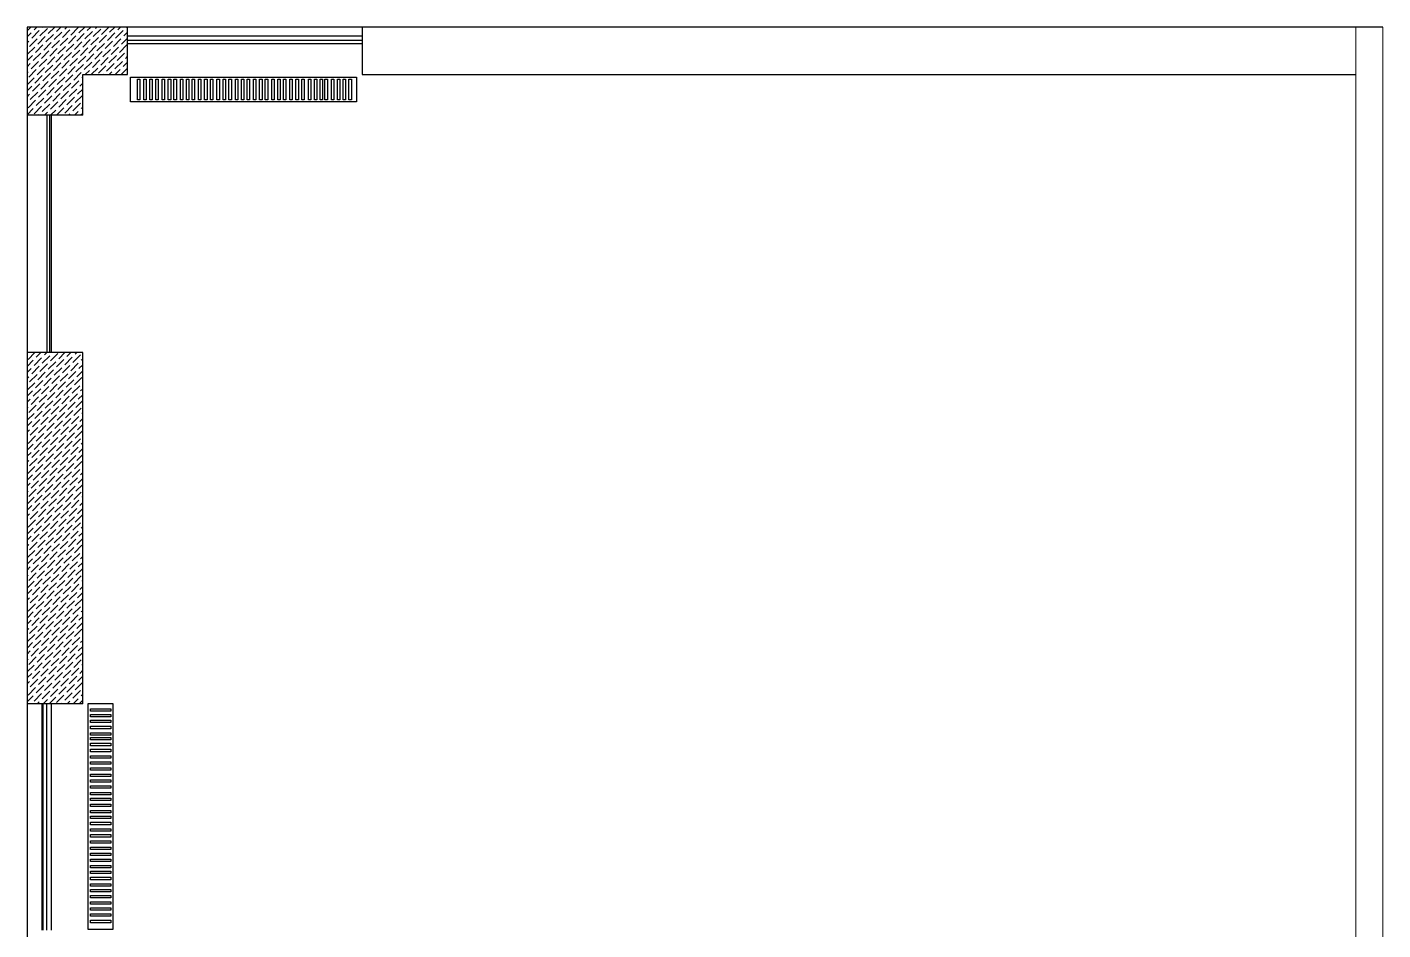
# Model space of a CAD drawing. Header units: inches. Extents: x 4918 to 12387, y -16156 to -9811.
# Drawn here: x 9350 to 10350, y -12199 to -11533 of the extents above; entities that cross this region are included whole.
import ezdxf

# ---------------------------------------------------------------- set-up
doc = ezdxf.new("R2010")
doc.units = ezdxf.units.IN
doc.header["$MEASUREMENT"] = 0

msp = doc.modelspace()

# ---------------------------------------------------------------- linework, layer by layer
for p, q in [((9350.32983, -11532.84929), (9350.32983, -12324.84929)), ((10350.25993, -11532.84929), (9350.32983, -11532.84929)), ((9424.32983, -11567.84929), (9424.32983, -11532.84929)), ((9597.32983, -11532.84929), (9597.32983, -11567.84929)), ((9424.32983, -11539.24421), (9597.32983, -11539.24421)), ((9424.32983, -11542.54132), (9597.32983, -11542.54132)), ((9424.32983, -11544.84929), (9597.32983, -11544.84929)), ((9391.32983, -11597.84929), (9391.32983, -11567.84929)), ((9391.32983, -11567.84929), (9424.32983, -11567.84929)), ((9597.32983, -11567.84929), (10330.25993, -11567.84929)), ((9391.32983, -11597.84929), (9350.32983, -11597.84929)), ((9365.0816, -11772.84929), (9365.0816, -11597.84929)), ((9367.1294, -11772.84929), (9367.1294, -11597.84929)), ((9368.32983, -11772.84929), (9368.32983, -11597.84929)), ((9391.32983, -11772.84929), (9350.32983, -11772.84929)), ((9391.32983, -12031.84929), (9391.32983, -11772.84929)), ((9391.32983, -12031.84929), (9350.32983, -12031.84929)), ((9361.35625, -12198.84929), (9361.35625, -12031.84929)), ((9362.05361, -12198.84929), (9362.05361, -12031.84929)), ((9364.95927, -12198.84929), (9364.95927, -12031.84929)), ((9368.32983, -12198.84929), (9368.32983, -12031.84929))]:
    msp.add_line(p, q)
at = {"color": 7, "linetype": 'Continuous', "lineweight": 18}
for p, q in [((9350.32983, -11535.5524), (9353.03294, -11532.84929)), ((9350.32983, -11539.97182), (9353.20208, -11537.09957)), ((9353.75451, -11540.96656), (9359.27878, -11535.44228)), ((9355.41179, -11534.88986), (9357.45236, -11532.84929)), ((9359.83121, -11539.30927), (9365.35548, -11533.785)), ((9361.48849, -11533.23258), (9361.87178, -11532.84929)), ((9364.25062, -11543.72869), (9369.7749, -11538.20442)), ((9365.90791, -11537.65199), (9370.71061, -11532.84929)), ((9370.32732, -11542.07141), (9375.85159, -11536.54714)), ((9371.9846, -11535.99471), (9375.13003, -11532.84929)), ((9376.40402, -11540.41413), (9381.92829, -11534.88986)), ((9378.0613, -11534.33743), (9379.54945, -11532.84929)), ((9382.48072, -11538.75685), (9388.00499, -11533.23258)), ((9386.90014, -11543.17626), (9392.42441, -11537.65199)), ((9388.55742, -11537.09957), (9392.8077, -11532.84929)), ((9392.97684, -11541.51898), (9398.50111, -11535.99471)), ((9394.63412, -11535.44228), (9397.22712, -11532.84929)), ((9399.05354, -11539.8617), (9404.57781, -11534.33743)), ((9400.71082, -11533.785), (9401.64653, -11532.84929)), ((9403.47295, -11544.28112), (9408.99722, -11538.75685)), ((9405.13023, -11538.20442), (9410.48537, -11532.84929)), ((9409.54965, -11542.62384), (9415.07392, -11537.09957)), ((9411.20693, -11536.54714), (9414.90479, -11532.84929)), ((9415.62635, -11540.96656), (9421.15062, -11535.44228)), ((9417.28363, -11534.88986), (9419.3242, -11532.84929)), ((9421.70305, -11539.30927), (9424.32983, -11536.6825)), ((9423.36033, -11533.23258), (9423.74362, -11532.84929)), ((9350.32983, -11544.39124), (9351.5448, -11543.17626)), ((9350.43994, -11553.11995), (9355.96422, -11547.59568)), ((9352.09723, -11547.04325), (9357.6215, -11541.51898)), ((9356.51664, -11551.46267), (9362.04092, -11545.9384)), ((9358.17392, -11545.38597), (9363.6982, -11539.8617)), ((9362.59334, -11549.80539), (9368.11761, -11544.28112)), ((9367.01276, -11554.22481), (9372.53703, -11548.70054)), ((9368.67004, -11548.14811), (9374.19431, -11542.62384)), ((9373.08946, -11552.56753), (9378.61373, -11547.04325)), ((9374.74674, -11546.49083), (9380.27101, -11540.96656)), ((9379.16616, -11550.91024), (9384.69043, -11545.38597)), ((9380.82344, -11544.83355), (9386.34771, -11539.30927)), ((9385.24286, -11549.25296), (9390.76713, -11543.72869)), ((9389.66227, -11553.67238), (9395.18655, -11548.14811)), ((9391.31956, -11547.59568), (9396.84383, -11542.07141)), ((9395.73897, -11552.0151), (9401.26324, -11546.49083)), ((9397.39625, -11545.9384), (9402.92053, -11540.41413)), ((9401.81567, -11550.35782), (9407.33994, -11544.83355)), ((9407.89237, -11548.70054), (9413.41664, -11543.17626)), ((9412.31179, -11553.11995), (9417.83606, -11547.59568)), ((9413.96907, -11547.04325), (9419.49334, -11541.51898)), ((9418.38849, -11551.46267), (9423.91276, -11545.9384)), ((9420.04577, -11545.38597), (9424.32983, -11541.10191)), ((9350.32983, -11557.64949), (9354.30693, -11553.67238)), ((9353.20208, -11563.61607), (9358.72635, -11558.0918)), ((9354.85936, -11557.53937), (9360.38363, -11552.0151)), ((9359.27878, -11561.95879), (9364.80305, -11556.43452)), ((9360.93606, -11555.88209), (9366.46033, -11550.35782)), ((9365.35548, -11560.30151), (9370.87975, -11554.77723)), ((9371.43218, -11558.64422), (9376.95645, -11553.11995)), ((9375.85159, -11563.06364), (9381.37587, -11557.53937)), ((9377.50888, -11556.98694), (9383.03315, -11551.46267)), ((9381.92829, -11561.40636), (9387.45257, -11555.88209)), ((9383.58557, -11555.32966), (9389.10985, -11549.80539)), ((9388.00499, -11559.74908), (9393.52926, -11554.22481)), ((9392.42441, -11564.1685), (9397.94868, -11558.64422)), ((9394.08169, -11558.0918), (9399.60596, -11552.56753)), ((9398.50111, -11562.51122), (9404.02538, -11556.98694)), ((9400.15839, -11556.43452), (9405.68266, -11550.91024)), ((9404.57781, -11560.85393), (9410.10208, -11555.32966)), ((9406.23509, -11554.77723), (9411.75936, -11549.25296)), ((9410.65451, -11559.19665), (9416.17878, -11553.67238)), ((9415.07392, -11563.61607), (9420.5982, -11558.0918)), ((9416.73121, -11557.53937), (9422.25548, -11552.0151)), ((9421.15062, -11561.95879), (9424.32983, -11558.77958)), ((9422.8079, -11555.88209), (9424.32983, -11554.36017)), ((9350.32983, -11562.0689), (9352.64965, -11559.74908)), ((9350.32983, -11566.48832), (9350.99237, -11565.82578)), ((9351.5448, -11569.69277), (9357.06907, -11564.1685)), ((9355.96422, -11574.11219), (9361.48849, -11568.58791)), ((9357.6215, -11568.03549), (9363.14577, -11562.51122)), ((9362.04092, -11572.4549), (9367.56519, -11566.93063)), ((9363.6982, -11566.37821), (9369.22247, -11560.85393)), ((9368.11761, -11570.79762), (9373.64189, -11565.27335)), ((9369.7749, -11564.72092), (9375.29917, -11559.19665)), ((9374.19431, -11569.14034), (9379.71858, -11563.61607)), ((9378.61373, -11573.55976), (9384.138, -11568.03549)), ((9380.27101, -11567.48306), (9385.79528, -11561.95879)), ((9384.69043, -11571.90248), (9390.2147, -11566.37821)), ((9386.34771, -11565.82578), (9391.87198, -11560.30151)), ((9393.16304, -11567.84929), (9396.2914, -11564.72092)), ((9397.58245, -11567.84929), (9402.3681, -11563.06364)), ((9402.92053, -11566.93063), (9408.4448, -11561.40636)), ((9406.42129, -11567.84929), (9406.78752, -11567.48306)), ((9408.99722, -11565.27335), (9414.5215, -11559.74908)), ((9410.84071, -11567.84929), (9412.86422, -11565.82578)), ((9415.26012, -11567.84929), (9418.94091, -11564.1685)), ((9419.67954, -11567.84929), (9424.32983, -11563.199)), ((9350.32983, -11575.32716), (9355.41179, -11570.2452)), ((9350.32983, -11579.74657), (9353.75451, -11576.32189)), ((9354.30693, -11580.18888), (9359.83121, -11574.66461)), ((9358.72635, -11584.6083), (9364.25062, -11579.08403)), ((9360.38363, -11578.5316), (9365.90791, -11573.00733)), ((9364.80305, -11582.95102), (9370.32732, -11577.42675)), ((9366.46033, -11576.87432), (9371.9846, -11571.35005)), ((9370.87975, -11581.29374), (9376.40402, -11575.76947)), ((9372.53703, -11575.21704), (9378.0613, -11569.69277)), ((9376.95645, -11579.63646), (9382.48072, -11574.11219)), ((9381.37587, -11584.05587), (9386.90014, -11578.5316)), ((9383.03315, -11577.97918), (9388.55742, -11572.4549)), ((9387.45257, -11582.39859), (9391.32983, -11578.52133)), ((9389.10985, -11576.32189), (9391.32983, -11574.10191)), ((9390.76713, -11570.2452), (9391.32983, -11569.6825)), ((9350.32983, -11584.16599), (9352.09723, -11582.39859)), ((9350.32983, -11588.58541), (9350.43994, -11588.47529)), ((9350.99237, -11592.34228), (9356.51664, -11586.81801)), ((9352.64965, -11586.26558), (9358.17392, -11580.74131)), ((9357.06907, -11590.685), (9362.59334, -11585.16073)), ((9363.14577, -11589.02772), (9368.67004, -11583.50345)), ((9367.56519, -11593.44714), (9373.08946, -11587.92287)), ((9369.22247, -11587.37044), (9374.74674, -11581.84617)), ((9373.64189, -11591.78986), (9379.16616, -11586.26558)), ((9375.29917, -11585.71316), (9380.82344, -11580.18888)), ((9379.71858, -11590.13257), (9385.24286, -11584.6083)), ((9384.138, -11594.55199), (9389.66227, -11589.02772)), ((9385.79528, -11588.47529), (9391.31956, -11582.95102)), ((9350.32983, -11597.42424), (9354.85936, -11592.89471)), ((9355.41179, -11596.7617), (9360.93606, -11591.23743)), ((9358.74362, -11597.84929), (9359.27878, -11597.31413)), ((9361.48849, -11595.10442), (9367.01276, -11589.58015)), ((9363.16304, -11597.84929), (9365.35548, -11595.65685)), ((9367.58245, -11597.84929), (9371.43218, -11593.99956)), ((9372.00187, -11597.84929), (9377.50888, -11592.34228)), ((9378.0613, -11596.20927), (9383.58557, -11590.685)), ((9380.84071, -11597.84929), (9381.92829, -11596.7617)), ((9385.26012, -11597.84929), (9388.00499, -11595.10442)), ((9389.67954, -11597.84929), (9391.32983, -11596.199)), ((9390.2147, -11592.89471), (9391.32983, -11591.77958)), ((9350.32983, -11774.20094), (9350.43994, -11774.09082)), ((9350.32983, -11783.03977), (9354.85936, -11778.51024)), ((9350.99237, -11777.95781), (9356.1009, -11772.84929)), ((9355.41179, -11782.37723), (9360.93606, -11776.85296)), ((9357.06907, -11776.30053), (9360.52032, -11772.84929)), ((9361.48849, -11780.71995), (9367.01276, -11775.19568)), ((9363.14577, -11774.64325), (9364.93973, -11772.84929)), ((9367.56519, -11779.06267), (9373.08946, -11773.5384)), ((9369.22247, -11772.98597), (9369.35915, -11772.84929)), ((9371.9846, -11783.48208), (9377.50888, -11777.95781)), ((9373.64189, -11777.40539), (9378.19798, -11772.84929)), ((9378.0613, -11781.8248), (9383.58557, -11776.30053)), ((9379.71858, -11775.7481), (9382.6174, -11772.84929)), ((9384.138, -11780.16752), (9389.66227, -11774.64325)), ((9385.79528, -11774.09082), (9387.03682, -11772.84929)), ((9390.2147, -11778.51024), (9391.32983, -11777.39511)), ((9350.32983, -11787.45919), (9353.20208, -11784.58694)), ((9352.09723, -11794.53063), (9357.6215, -11789.00636)), ((9353.75451, -11788.45393), (9359.27878, -11782.92966)), ((9358.17392, -11792.87335), (9363.6982, -11787.34907)), ((9359.83121, -11786.79665), (9365.35548, -11781.27238)), ((9364.25062, -11791.21606), (9369.7749, -11785.69179)), ((9365.90791, -11785.13937), (9371.43218, -11779.61509)), ((9370.32732, -11789.55878), (9375.85159, -11784.03451)), ((9374.74674, -11793.9782), (9380.27101, -11788.45393)), ((9376.40402, -11787.9015), (9381.92829, -11782.37723)), ((9380.82344, -11792.32092), (9386.34771, -11786.79665)), ((9382.48072, -11786.24422), (9388.00499, -11780.71995)), ((9386.90014, -11790.66364), (9391.32983, -11786.23395)), ((9388.55742, -11784.58694), (9391.32983, -11781.81453)), ((9350.32983, -11791.87861), (9351.5448, -11790.66364)), ((9350.43994, -11800.60733), (9355.96422, -11795.08305)), ((9356.51664, -11798.95005), (9362.04092, -11793.42577)), ((9360.93606, -11803.36946), (9366.46033, -11797.84519)), ((9362.59334, -11797.29276), (9368.11761, -11791.76849)), ((9367.01276, -11801.71218), (9372.53703, -11796.18791)), ((9368.67004, -11795.63548), (9374.19431, -11790.11121)), ((9373.08946, -11800.0549), (9378.61373, -11794.53063)), ((9377.50888, -11804.47432), (9383.03315, -11798.95005)), ((9379.16616, -11798.39762), (9384.69043, -11792.87335)), ((9383.58557, -11802.81704), (9389.10985, -11797.29276)), ((9385.24286, -11796.74034), (9390.76713, -11791.21606)), ((9391.31956, -11795.08305), (9391.32983, -11795.07278)), ((9350.32983, -11805.13686), (9354.30693, -11801.15975)), ((9350.32983, -11809.55628), (9352.64965, -11807.23645)), ((9353.20208, -11811.10344), (9358.72635, -11805.57917)), ((9354.85936, -11805.02674), (9360.38363, -11799.50247)), ((9359.27878, -11809.44616), (9364.80305, -11803.92189)), ((9363.6982, -11813.86558), (9369.22247, -11808.34131)), ((9365.35548, -11807.78888), (9370.87975, -11802.26461)), ((9369.7749, -11812.2083), (9375.29917, -11806.68403)), ((9371.43218, -11806.1316), (9376.95645, -11800.60733)), ((9375.85159, -11810.55102), (9381.37587, -11805.02674)), ((9381.92829, -11808.89373), (9387.45257, -11803.36946)), ((9386.34771, -11813.31315), (9391.32983, -11808.33103)), ((9388.00499, -11807.23645), (9391.32983, -11803.91162)), ((9389.66227, -11801.15975), (9391.32983, -11799.4922)), ((9350.32983, -11813.9757), (9350.99237, -11813.31315)), ((9350.32983, -11822.81453), (9355.41179, -11817.73257)), ((9351.5448, -11817.18014), (9357.06907, -11811.65587)), ((9355.96422, -11821.59956), (9361.48849, -11816.07529)), ((9357.6215, -11815.52286), (9363.14577, -11809.99859)), ((9362.04092, -11819.94228), (9367.56519, -11814.41801)), ((9366.46033, -11824.3617), (9371.9846, -11818.83742)), ((9368.11761, -11818.285), (9373.64189, -11812.76072)), ((9372.53703, -11822.70441), (9378.0613, -11817.18014)), ((9374.19431, -11816.62771), (9379.71858, -11811.10344)), ((9378.61373, -11821.04713), (9384.138, -11815.52286)), ((9380.27101, -11814.97043), (9385.79528, -11809.44616)), ((9384.69043, -11819.38985), (9390.2147, -11813.86558)), ((9390.76713, -11817.73257), (9391.32983, -11817.16987)), ((9350.32983, -11827.23395), (9353.75451, -11823.80927)), ((9352.64965, -11833.75296), (9358.17392, -11828.22869)), ((9354.30693, -11827.67626), (9359.83121, -11822.15199)), ((9358.72635, -11832.09568), (9364.25062, -11826.5714)), ((9360.38363, -11826.01898), (9365.90791, -11820.4947)), ((9364.80305, -11830.43839), (9370.32732, -11824.91412)), ((9370.87975, -11828.78111), (9376.40402, -11823.25684)), ((9375.29917, -11833.20053), (9380.82344, -11827.67626)), ((9376.95645, -11827.12383), (9382.48072, -11821.59956)), ((9381.37587, -11831.54325), (9386.90014, -11826.01898)), ((9383.03315, -11825.46655), (9388.55742, -11819.94228)), ((9387.45257, -11829.88597), (9391.32983, -11826.0087)), ((9389.10985, -11823.80927), (9391.32983, -11821.58929)), ((9350.32983, -11831.65337), (9352.09723, -11829.88597)), ((9350.32983, -11836.07278), (9350.43994, -11835.96267)), ((9350.99237, -11839.82966), (9356.51664, -11834.30538)), ((9355.41179, -11844.24907), (9360.93606, -11838.7248)), ((9357.06907, -11838.17237), (9362.59334, -11832.6481)), ((9361.48849, -11842.59179), (9367.01276, -11837.06752)), ((9363.14577, -11836.51509), (9368.67004, -11830.99082)), ((9367.56519, -11840.93451), (9373.08946, -11835.41024)), ((9369.22247, -11834.85781), (9374.74674, -11829.33354)), ((9373.64189, -11839.27723), (9379.16616, -11833.75296)), ((9378.0613, -11843.69665), (9383.58557, -11838.17237)), ((9379.71858, -11837.61995), (9385.24286, -11832.09568)), ((9384.138, -11842.03936), (9389.66227, -11836.51509)), ((9385.79528, -11835.96267), (9391.31956, -11830.43839)), ((9350.32983, -11844.91162), (9354.85936, -11840.38208)), ((9350.32983, -11849.33103), (9353.20208, -11846.45878)), ((9353.75451, -11850.32577), (9359.27878, -11844.8015)), ((9359.83121, -11848.66849), (9365.35548, -11843.14422)), ((9364.25062, -11853.08791), (9369.7749, -11847.56364)), ((9365.90791, -11847.01121), (9371.43218, -11841.48694)), ((9370.32732, -11851.43063), (9375.85159, -11845.90635)), ((9371.9846, -11845.35393), (9377.50888, -11839.82966)), ((9376.40402, -11849.77335), (9381.92829, -11844.24907)), ((9380.82344, -11854.19276), (9386.34771, -11848.66849)), ((9382.48072, -11848.11606), (9388.00499, -11842.59179)), ((9386.90014, -11852.53548), (9391.32983, -11848.10579)), ((9388.55742, -11846.45878), (9391.32983, -11843.68637)), ((9390.2147, -11840.38208), (9391.32983, -11839.26696)), ((9350.32983, -11853.75045), (9351.5448, -11852.53548)), ((9350.43994, -11862.47917), (9355.96422, -11856.9549)), ((9352.09723, -11856.40247), (9357.6215, -11850.8782)), ((9356.51664, -11860.82189), (9362.04092, -11855.29762)), ((9358.17392, -11854.74519), (9363.6982, -11849.22092)), ((9362.59334, -11859.16461), (9368.11761, -11853.64034)), ((9367.01276, -11863.58402), (9372.53703, -11858.05975)), ((9368.67004, -11857.50733), (9374.19431, -11851.98305)), ((9373.08946, -11861.92674), (9378.61373, -11856.40247)), ((9374.74674, -11855.85004), (9380.27101, -11850.32577)), ((9379.16616, -11860.26946), (9384.69043, -11854.74519)), ((9383.58557, -11864.68888), (9389.10985, -11859.16461)), ((9385.24286, -11858.61218), (9390.76713, -11853.08791)), ((9391.31956, -11856.9549), (9391.32983, -11856.94463)), ((9350.32983, -11867.0087), (9354.30693, -11863.0316)), ((9350.32983, -11871.42812), (9352.64965, -11869.1083)), ((9353.20208, -11872.97529), (9358.72635, -11867.45101)), ((9354.85936, -11866.89859), (9360.38363, -11861.37432)), ((9359.27878, -11871.318), (9364.80305, -11865.79373)), ((9360.93606, -11865.24131), (9366.46033, -11859.71703)), ((9365.35548, -11869.66072), (9370.87975, -11864.13645)), ((9369.7749, -11874.08014), (9375.29917, -11868.55587)), ((9371.43218, -11868.00344), (9376.95645, -11862.47917)), ((9375.85159, -11872.42286), (9381.37587, -11866.89859)), ((9377.50888, -11866.34616), (9383.03315, -11860.82189)), ((9381.92829, -11870.76558), (9387.45257, -11865.24131)), ((9388.00499, -11869.1083), (9391.32983, -11865.78346)), ((9389.66227, -11863.0316), (9391.32983, -11861.36404)), ((9350.32983, -11875.84754), (9350.99237, -11875.18499)), ((9351.5448, -11879.05199), (9357.06907, -11873.52771)), ((9355.96422, -11883.4714), (9361.48849, -11877.94713)), ((9357.6215, -11877.3947), (9363.14577, -11871.87043)), ((9362.04092, -11881.81412), (9367.56519, -11876.28985)), ((9363.6982, -11875.73742), (9369.22247, -11870.21315)), ((9368.11761, -11880.15684), (9373.64189, -11874.63257)), ((9372.53703, -11884.57626), (9378.0613, -11879.05199)), ((9374.19431, -11878.49956), (9379.71858, -11872.97529)), ((9378.61373, -11882.91898), (9384.138, -11877.3947)), ((9380.27101, -11876.84228), (9385.79528, -11871.318)), ((9384.69043, -11881.26169), (9390.2147, -11875.73742)), ((9386.34771, -11875.18499), (9391.32983, -11870.20288)), ((9390.76713, -11879.60441), (9391.32983, -11879.04171)), ((9350.32983, -11884.68637), (9355.41179, -11879.60441)), ((9350.32983, -11889.10579), (9353.75451, -11885.68111)), ((9354.30693, -11889.5481), (9359.83121, -11884.02383)), ((9358.72635, -11893.96752), (9364.25062, -11888.44325)), ((9360.38363, -11887.89082), (9365.90791, -11882.36655)), ((9364.80305, -11892.31024), (9370.32732, -11886.78597)), ((9366.46033, -11886.23354), (9371.9846, -11880.70927)), ((9370.87975, -11890.65296), (9376.40402, -11885.12868)), ((9376.95645, -11888.99567), (9382.48072, -11883.4714)), ((9381.37587, -11893.41509), (9386.90014, -11887.89082)), ((9383.03315, -11887.33839), (9388.55742, -11881.81412)), ((9387.45257, -11891.75781), (9391.32983, -11887.88055)), ((9389.10985, -11885.68111), (9391.32983, -11883.46113)), ((9350.32983, -11893.52521), (9352.09723, -11891.75781)), ((9350.32983, -11897.94463), (9350.43994, -11897.83451)), ((9350.99237, -11901.7015), (9356.51664, -11896.17723)), ((9352.64965, -11895.6248), (9358.17392, -11890.10053)), ((9357.06907, -11900.04422), (9362.59334, -11894.51995)), ((9361.48849, -11904.46364), (9367.01276, -11898.93936)), ((9363.14577, -11898.38694), (9368.67004, -11892.86266)), ((9367.56519, -11902.80635), (9373.08946, -11897.28208)), ((9369.22247, -11896.72965), (9374.74674, -11891.20538)), ((9373.64189, -11901.14907), (9379.16616, -11895.6248)), ((9375.29917, -11895.07237), (9380.82344, -11889.5481)), ((9379.71858, -11899.49179), (9385.24286, -11893.96752)), ((9384.138, -11903.91121), (9389.66227, -11898.38694)), ((9385.79528, -11897.83451), (9391.31956, -11892.31024)), ((9350.32983, -11906.78346), (9354.85936, -11902.25393)), ((9350.32983, -11911.20288), (9353.20208, -11908.33063)), ((9353.75451, -11912.19762), (9359.27878, -11906.67334)), ((9355.41179, -11906.12092), (9360.93606, -11900.59664)), ((9359.83121, -11910.54033), (9365.35548, -11905.01606)), ((9365.90791, -11908.88305), (9371.43218, -11903.35878)), ((9370.32732, -11913.30247), (9375.85159, -11907.7782)), ((9371.9846, -11907.22577), (9377.50888, -11901.7015)), ((9376.40402, -11911.64519), (9381.92829, -11906.12092)), ((9378.0613, -11905.56849), (9383.58557, -11900.04422)), ((9382.48072, -11909.98791), (9388.00499, -11904.46364)), ((9388.55742, -11908.33063), (9391.32983, -11905.55822)), ((9390.2147, -11902.25393), (9391.32983, -11901.1388)), ((9350.32983, -11915.6223), (9351.5448, -11914.40732)), ((9350.43994, -11924.35101), (9355.96422, -11918.82674)), ((9352.09723, -11918.27431), (9357.6215, -11912.75004)), ((9356.51664, -11922.69373), (9362.04092, -11917.16946)), ((9358.17392, -11916.61703), (9363.6982, -11911.09276)), ((9362.59334, -11921.03645), (9368.11761, -11915.51218)), ((9364.25062, -11914.95975), (9369.7749, -11909.43548)), ((9368.67004, -11919.37917), (9374.19431, -11913.8549)), ((9373.08946, -11923.79859), (9378.61373, -11918.27431)), ((9374.74674, -11917.72189), (9380.27101, -11912.19762)), ((9379.16616, -11922.1413), (9384.69043, -11916.61703)), ((9380.82344, -11916.06461), (9386.34771, -11910.54033)), ((9385.24286, -11920.48402), (9390.76713, -11914.95975)), ((9386.90014, -11914.40732), (9391.32983, -11909.97763)), ((9391.31956, -11918.82674), (9391.32983, -11918.81647)), ((9350.32983, -11928.88055), (9354.30693, -11924.90344)), ((9354.85936, -11928.77043), (9360.38363, -11923.24616)), ((9359.27878, -11933.18985), (9364.80305, -11927.66558)), ((9360.93606, -11927.11315), (9366.46033, -11921.58888)), ((9365.35548, -11931.53257), (9370.87975, -11926.00829)), ((9367.01276, -11925.45587), (9372.53703, -11919.9316)), ((9371.43218, -11929.87529), (9376.95645, -11924.35101)), ((9375.85159, -11934.2947), (9381.37587, -11928.77043)), ((9377.50888, -11928.218), (9383.03315, -11922.69373)), ((9381.92829, -11932.63742), (9387.45257, -11927.11315)), ((9383.58557, -11926.56072), (9389.10985, -11921.03645)), ((9388.00499, -11930.98014), (9391.32983, -11927.6553)), ((9389.66227, -11924.90344), (9391.32983, -11923.23589)), ((9350.32983, -11933.29997), (9352.64965, -11930.98014)), ((9350.32983, -11937.71938), (9350.99237, -11937.05684)), ((9351.5448, -11940.92383), (9357.06907, -11935.39956)), ((9353.20208, -11934.84713), (9358.72635, -11929.32286)), ((9357.6215, -11939.26655), (9363.14577, -11933.74228)), ((9362.04092, -11943.68596), (9367.56519, -11938.16169)), ((9363.6982, -11937.60927), (9369.22247, -11932.08499)), ((9368.11761, -11942.02868), (9373.64189, -11936.50441)), ((9369.7749, -11935.95198), (9375.29917, -11930.42771)), ((9374.19431, -11940.3714), (9379.71858, -11934.84713)), ((9380.27101, -11938.71412), (9385.79528, -11933.18985)), ((9384.69043, -11943.13354), (9390.2147, -11937.60927)), ((9386.34771, -11937.05684), (9391.32983, -11932.07472)), ((9350.32983, -11946.55822), (9355.41179, -11941.47626)), ((9350.32983, -11950.97763), (9353.75451, -11947.55295)), ((9354.30693, -11951.41994), (9359.83121, -11945.89567)), ((9355.96422, -11945.34325), (9361.48849, -11939.81897)), ((9360.38363, -11949.76266), (9365.90791, -11944.23839)), ((9364.80305, -11954.18208), (9370.32732, -11948.65781)), ((9366.46033, -11948.10538), (9371.9846, -11942.58111)), ((9370.87975, -11952.5248), (9376.40402, -11947.00053)), ((9372.53703, -11946.4481), (9378.0613, -11940.92383)), ((9376.95645, -11950.86752), (9382.48072, -11945.34325)), ((9378.61373, -11944.79082), (9384.138, -11939.26655)), ((9383.03315, -11949.21024), (9388.55742, -11943.68596)), ((9389.10985, -11947.55295), (9391.32983, -11945.33297)), ((9390.76713, -11941.47626), (9391.32983, -11940.91356)), ((9350.32983, -11955.39705), (9352.09723, -11953.62965)), ((9350.99237, -11963.57334), (9356.51664, -11958.04907)), ((9352.64965, -11957.49664), (9358.17392, -11951.97237)), ((9357.06907, -11961.91606), (9362.59334, -11956.39179)), ((9358.72635, -11955.83936), (9364.25062, -11950.31509)), ((9363.14577, -11960.25878), (9368.67004, -11954.73451)), ((9367.56519, -11964.6782), (9373.08946, -11959.15393)), ((9369.22247, -11958.6015), (9374.74674, -11953.07723)), ((9373.64189, -11963.02092), (9379.16616, -11957.49664)), ((9375.29917, -11956.94422), (9380.82344, -11951.41994)), ((9379.71858, -11961.36363), (9385.24286, -11955.83936)), ((9381.37587, -11955.28694), (9386.90014, -11949.76266)), ((9385.79528, -11959.70635), (9391.31956, -11954.18208)), ((9387.45257, -11953.62965), (9391.32983, -11949.75239)), ((9350.32983, -11959.81647), (9350.43994, -11959.70635)), ((9350.32983, -11968.6553), (9354.85936, -11964.12577)), ((9353.75451, -11974.06946), (9359.27878, -11968.54519)), ((9355.41179, -11967.99276), (9360.93606, -11962.46849)), ((9359.83121, -11972.41218), (9365.35548, -11966.88791)), ((9361.48849, -11966.33548), (9367.01276, -11960.81121)), ((9365.90791, -11970.7549), (9371.43218, -11965.23062)), ((9371.9846, -11969.09761), (9377.50888, -11963.57334)), ((9376.40402, -11973.51703), (9381.92829, -11967.99276)), ((9378.0613, -11967.44033), (9383.58557, -11961.91606)), ((9382.48072, -11971.85975), (9388.00499, -11966.33548)), ((9384.138, -11965.78305), (9389.66227, -11960.25878)), ((9388.55742, -11970.20247), (9391.32983, -11967.43006)), ((9390.2147, -11964.12577), (9391.32983, -11963.01064)), ((9350.32983, -11973.07472), (9353.20208, -11970.20247)), ((9350.32983, -11977.49414), (9351.5448, -11976.27917)), ((9352.09723, -11980.14616), (9357.6215, -11974.62189)), ((9356.51664, -11984.56558), (9362.04092, -11979.0413)), ((9358.17392, -11978.48888), (9363.6982, -11972.9646)), ((9362.59334, -11982.90829), (9368.11761, -11977.38402)), ((9364.25062, -11976.83159), (9369.7749, -11971.30732)), ((9368.67004, -11981.25101), (9374.19431, -11975.72674)), ((9370.32732, -11975.17431), (9375.85159, -11969.65004)), ((9374.74674, -11979.59373), (9380.27101, -11974.06946)), ((9379.16616, -11984.01315), (9384.69043, -11978.48888)), ((9380.82344, -11977.93645), (9386.34771, -11972.41218)), ((9385.24286, -11982.35587), (9390.76713, -11976.83159)), ((9386.90014, -11976.27917), (9391.32983, -11971.84948)), ((9350.32983, -11990.75239), (9354.30693, -11986.77528)), ((9350.43994, -11986.22286), (9355.96422, -11980.69858)), ((9354.85936, -11990.64227), (9360.38363, -11985.118)), ((9360.93606, -11988.98499), (9366.46033, -11983.46072)), ((9365.35548, -11993.40441), (9370.87975, -11987.88014)), ((9367.01276, -11987.32771), (9372.53703, -11981.80344)), ((9371.43218, -11991.74713), (9376.95645, -11986.22286)), ((9373.08946, -11985.67043), (9378.61373, -11980.14616)), ((9377.50888, -11990.08985), (9383.03315, -11984.56558)), ((9381.92829, -11994.50926), (9387.45257, -11988.98499)), ((9383.58557, -11988.43257), (9389.10985, -11982.90829)), ((9389.66227, -11986.77528), (9391.32983, -11985.10773)), ((9391.31956, -11980.69858), (9391.32983, -11980.68831)), ((9350.32983, -11995.17181), (9352.64965, -11992.85198)), ((9350.32983, -11999.59123), (9350.99237, -11998.92868)), ((9351.5448, -12002.79567), (9357.06907, -11997.2714)), ((9353.20208, -11996.71897), (9358.72635, -11991.1947)), ((9357.6215, -12001.13839), (9363.14577, -11995.61412)), ((9359.27878, -11995.06169), (9364.80305, -11989.53742)), ((9363.6982, -11999.48111), (9369.22247, -11993.95684)), ((9368.11761, -12003.90053), (9373.64189, -11998.37625)), ((9369.7749, -11997.82383), (9375.29917, -11992.29956)), ((9374.19431, -12002.24324), (9379.71858, -11996.71897)), ((9375.85159, -11996.16655), (9381.37587, -11990.64227)), ((9380.27101, -12000.58596), (9385.79528, -11995.06169)), ((9386.34771, -11998.92868), (9391.32983, -11993.94656)), ((9388.00499, -11992.85198), (9391.32983, -11989.52715)), ((9350.32983, -12008.43006), (9355.41179, -12003.3481)), ((9354.30693, -12013.29179), (9359.83121, -12007.76752)), ((9355.96422, -12007.21509), (9361.48849, -12001.69082)), ((9360.38363, -12011.63451), (9365.90791, -12006.11023)), ((9362.04092, -12005.55781), (9367.56519, -12000.03354)), ((9366.46033, -12009.97723), (9371.9846, -12004.45295)), ((9370.87975, -12014.39664), (9376.40402, -12008.87237)), ((9372.53703, -12008.31994), (9378.0613, -12002.79567)), ((9376.95645, -12012.73936), (9382.48072, -12007.21509)), ((9378.61373, -12006.66266), (9384.138, -12001.13839)), ((9383.03315, -12011.08208), (9388.55742, -12005.55781)), ((9384.69043, -12005.00538), (9390.2147, -11999.48111)), ((9389.10985, -12009.4248), (9391.32983, -12007.20482)), ((9390.76713, -12003.3481), (9391.32983, -12002.7854)), ((9350.32983, -12012.84948), (9353.75451, -12009.4248)), ((9350.32983, -12017.2689), (9352.09723, -12015.5015)), ((9352.64965, -12019.36849), (9358.17392, -12013.84422)), ((9357.06907, -12023.7879), (9362.59334, -12018.26363)), ((9358.72635, -12017.71121), (9364.25062, -12012.18693)), ((9363.14577, -12022.13062), (9368.67004, -12016.60635)), ((9364.80305, -12016.05392), (9370.32732, -12010.52965)), ((9369.22247, -12020.47334), (9374.74674, -12014.94907)), ((9375.29917, -12018.81606), (9380.82344, -12013.29179)), ((9379.71858, -12023.23548), (9385.24286, -12017.71121)), ((9381.37587, -12017.15878), (9386.90014, -12011.63451)), ((9385.79528, -12021.5782), (9391.31956, -12016.05392)), ((9387.45257, -12015.5015), (9391.32983, -12011.62423)), ((9350.32983, -12021.68831), (9350.43994, -12021.5782)), ((9350.32983, -12030.52715), (9354.85936, -12025.99761)), ((9350.99237, -12025.44519), (9356.51664, -12019.92091)), ((9355.41179, -12029.8646), (9360.93606, -12024.34033)), ((9361.48849, -12028.20732), (9367.01276, -12022.68305)), ((9362.26594, -12031.84929), (9365.35548, -12028.75975)), ((9366.68536, -12031.84929), (9371.43218, -12027.10247)), ((9367.56519, -12026.55004), (9373.08946, -12021.02577)), ((9371.9846, -12030.96946), (9377.50888, -12025.44519)), ((9373.64189, -12024.89276), (9379.16616, -12019.36849)), ((9378.0613, -12029.31218), (9383.58557, -12023.7879)), ((9384.138, -12027.65489), (9389.66227, -12022.13062)), ((9384.36303, -12031.84929), (9388.00499, -12028.20732)), ((9390.2147, -12025.99761), (9391.32983, -12024.88249)), ((9357.84652, -12031.84929), (9359.27878, -12030.41703)), ((9375.52419, -12031.84929), (9375.85159, -12031.52188)), ((9379.94361, -12031.84929), (9381.92829, -12029.8646)), ((9388.78244, -12031.84929), (9391.32983, -12029.3019))]:
    msp.add_line(p, q, dxfattribs=at)
at = {"color": 7, "lineweight": 18}
for p, q in [((10330.25993, -13962.84929), (10330.25993, -11532.84929)), ((10350.25993, -13995.84929), (10350.25993, -11532.84929)), ((9397.66185, -12031.67917), (9397.66185, -12031.84929))]:
    msp.add_line(p, q, dxfattribs=at)
for points in [[(9426.5844, -11569.71313), (9593.30651, -11569.71313), (9593.30651, -11587.83938), (9426.5844, -11587.83938)], [(9431.63991, -11571.35778), (9433.41195, -11571.35778), (9433.41195, -11586.41115), (9431.63991, -11586.41115)], [(9436.38465, -11571.35778), (9438.15669, -11571.35778), (9438.15669, -11586.41115), (9436.38465, -11586.41115)], [(9440.85029, -11571.35778), (9442.62233, -11571.35778), (9442.62233, -11586.41115), (9440.85029, -11586.41115)], [(9445.22235, -11571.35778), (9446.99439, -11571.35778), (9446.99439, -11586.41115), (9445.22235, -11586.41115)], [(9449.96709, -11571.35778), (9451.73913, -11571.35778), (9451.73913, -11586.41115), (9449.96709, -11586.41115)], [(9454.43273, -11571.35778), (9456.20477, -11571.35778), (9456.20477, -11586.41115), (9454.43273, -11586.41115)], [(9458.62841, -11571.35778), (9460.40045, -11571.35778), (9460.40045, -11586.41115), (9458.62841, -11586.41115)], [(9463.37315, -11571.35778), (9465.14519, -11571.35778), (9465.14519, -11586.41115), (9463.37315, -11586.41115)], [(9467.83879, -11571.35778), (9469.61083, -11571.35778), (9469.61083, -11586.41115), (9467.83879, -11586.41115)], [(9472.03447, -11571.35778), (9473.80651, -11571.35778), (9473.80651, -11586.41115), (9472.03447, -11586.41115)], [(9476.77921, -11571.35778), (9478.55125, -11571.35778), (9478.55125, -11586.41115), (9476.77921, -11586.41115)], [(9481.24485, -11571.35778), (9483.01688, -11571.35778), (9483.01688, -11586.41115), (9481.24485, -11586.41115)], [(9485.61691, -11571.35778), (9487.38895, -11571.35778), (9487.38895, -11586.41115), (9485.61691, -11586.41115)], [(9490.36165, -11571.35778), (9492.13369, -11571.35778), (9492.13369, -11586.41115), (9490.36165, -11586.41115)], [(9494.82729, -11571.35778), (9496.59933, -11571.35778), (9496.59933, -11586.41115), (9494.82729, -11586.41115)], [(9499.19935, -11571.35778), (9500.97139, -11571.35778), (9500.97139, -11586.41115), (9499.19935, -11586.41115)], [(9503.94409, -11571.35778), (9505.71613, -11571.35778), (9505.71613, -11586.41115), (9503.94409, -11586.41115)], [(9508.40973, -11571.35778), (9510.18177, -11571.35778), (9510.18177, -11586.41115), (9508.40973, -11586.41115)], [(9512.60541, -11571.35778), (9514.37745, -11571.35778), (9514.37745, -11586.41115), (9512.60541, -11586.41115)], [(9517.35015, -11571.35778), (9519.12219, -11571.35778), (9519.12219, -11586.41115), (9517.35015, -11586.41115)], [(9521.81578, -11571.35778), (9523.58782, -11571.35778), (9523.58782, -11586.41115), (9521.81578, -11586.41115)], [(9526.01147, -11571.35778), (9527.7835, -11571.35778), (9527.7835, -11586.41115), (9526.01147, -11586.41115)], [(9530.75621, -11571.35778), (9532.52825, -11571.35778), (9532.52825, -11586.41115), (9530.75621, -11586.41115)], [(9535.22184, -11571.35778), (9536.99388, -11571.35778), (9536.99388, -11586.41115), (9535.22184, -11586.41115)], [(9539.41752, -11571.35778), (9541.18956, -11571.35778), (9541.18956, -11586.41115), (9539.41752, -11586.41115)], [(9544.16227, -11571.35778), (9545.93431, -11571.35778), (9545.93431, -11586.41115), (9544.16227, -11586.41115)], [(9548.6279, -11571.35778), (9550.39994, -11571.35778), (9550.39994, -11586.41115), (9548.6279, -11586.41115)], [(9552.99996, -11571.35778), (9554.772, -11571.35778), (9554.772, -11586.41115), (9552.99996, -11586.41115)], [(9557.74471, -11571.35778), (9559.51675, -11571.35778), (9559.51675, -11586.41115), (9557.74471, -11586.41115)], [(9562.21034, -11571.35778), (9563.98238, -11571.35778), (9563.98238, -11586.41115), (9562.21034, -11586.41115)], [(9566.40602, -11571.35778), (9568.17806, -11571.35778), (9568.17806, -11586.41115), (9566.40602, -11586.41115)], [(9569.99996, -11571.35778), (9571.772, -11571.35778), (9571.772, -11586.41115), (9569.99996, -11586.41115)], [(9574.74471, -11571.35778), (9576.51675, -11571.35778), (9576.51675, -11586.41115), (9574.74471, -11586.41115)], [(9579.21034, -11571.35778), (9580.98238, -11571.35778), (9580.98238, -11586.41115), (9579.21034, -11586.41115)], [(9583.40602, -11571.35778), (9585.17806, -11571.35778), (9585.17806, -11586.41115), (9583.40602, -11586.41115)], [(9587.71034, -11571.35778), (9589.48238, -11571.35778), (9589.48238, -11586.41115), (9587.71034, -11586.41115)], [(9395.36459, -12198.40128), (9395.36459, -12031.67917), (9413.49083, -12031.67917), (9413.49083, -12198.40128)], [(9397.00923, -12037.27534), (9397.00923, -12035.5033), (9412.06261, -12035.5033), (9412.06261, -12037.27534)], [(9397.00923, -12041.57965), (9397.00923, -12039.80762), (9412.06261, -12039.80762), (9412.06261, -12041.57965)], [(9397.00923, -12045.77534), (9397.00923, -12044.0033), (9412.06261, -12044.0033), (9412.06261, -12045.77534)], [(9397.00923, -12050.24097), (9397.00923, -12048.46893), (9412.06261, -12048.46893), (9412.06261, -12050.24097)], [(9397.00923, -12054.98571), (9397.00923, -12053.21367), (9412.06261, -12053.21367), (9412.06261, -12054.98571)], [(9397.00923, -12058.57965), (9397.00923, -12056.80762), (9412.06261, -12056.80762), (9412.06261, -12058.57965)], [(9397.00923, -12062.77534), (9397.00923, -12061.0033), (9412.06261, -12061.0033), (9412.06261, -12062.77534)], [(9397.00923, -12067.24097), (9397.00923, -12065.46893), (9412.06261, -12065.46893), (9412.06261, -12067.24097)], [(9397.00923, -12071.98571), (9397.00923, -12070.21367), (9412.06261, -12070.21367), (9412.06261, -12071.98571)], [(9397.00923, -12076.35778), (9397.00923, -12074.58574), (9412.06261, -12074.58574), (9412.06261, -12076.35778)], [(9397.00923, -12080.82341), (9397.00923, -12079.05137), (9412.06261, -12079.05137), (9412.06261, -12080.82341)], [(9397.00923, -12085.56815), (9397.00923, -12083.79611), (9412.06261, -12083.79611), (9412.06261, -12085.56815)], [(9397.00923, -12089.76383), (9397.00923, -12087.99179), (9412.06261, -12087.99179), (9412.06261, -12089.76383)], [(9397.00923, -12094.22947), (9397.00923, -12092.45743), (9412.06261, -12092.45743), (9412.06261, -12094.22947)], [(9397.00923, -12098.97421), (9397.00923, -12097.20217), (9412.06261, -12097.20217), (9412.06261, -12098.97421)], [(9397.00923, -12103.16989), (9397.00923, -12101.39785), (9412.06261, -12101.39785), (9412.06261, -12103.16989)], [(9397.00923, -12107.63553), (9397.00923, -12105.86349), (9412.06261, -12105.86349), (9412.06261, -12107.63553)], [(9397.00923, -12112.38027), (9397.00923, -12110.60823), (9412.06261, -12110.60823), (9412.06261, -12112.38027)], [(9397.00923, -12116.57595), (9397.00923, -12114.80391), (9412.06261, -12114.80391), (9412.06261, -12116.57595)], [(9397.00923, -12121.04159), (9397.00923, -12119.26955), (9412.06261, -12119.26955), (9412.06261, -12121.04159)], [(9397.00923, -12125.78633), (9397.00923, -12124.01429), (9412.06261, -12124.01429), (9412.06261, -12125.78633)], [(9397.00923, -12130.15839), (9397.00923, -12128.38635), (9412.06261, -12128.38635), (9412.06261, -12130.15839)], [(9397.00923, -12134.62403), (9397.00923, -12132.85199), (9412.06261, -12132.85199), (9412.06261, -12134.62403)], [(9397.00923, -12139.36877), (9397.00923, -12137.59673), (9412.06261, -12137.59673), (9412.06261, -12139.36877)], [(9397.00923, -12143.74083), (9397.00923, -12141.96879), (9412.06261, -12141.96879), (9412.06261, -12143.74083)], [(9397.00923, -12148.20647), (9397.00923, -12146.43443), (9412.06261, -12146.43443), (9412.06261, -12148.20647)], [(9397.00923, -12152.95121), (9397.00923, -12151.17917), (9412.06261, -12151.17917), (9412.06261, -12152.95121)], [(9397.00923, -12157.14689), (9397.00923, -12155.37485), (9412.06261, -12155.37485), (9412.06261, -12157.14689)], [(9397.00923, -12161.61252), (9397.00923, -12159.84049), (9412.06261, -12159.84049), (9412.06261, -12161.61252)], [(9397.00923, -12166.35727), (9397.00923, -12164.58523), (9412.06261, -12164.58523), (9412.06261, -12166.35727)], [(9397.00923, -12170.55295), (9397.00923, -12168.78091), (9412.06261, -12168.78091), (9412.06261, -12170.55295)], [(9397.00923, -12175.01858), (9397.00923, -12173.24654), (9412.06261, -12173.24654), (9412.06261, -12175.01858)], [(9397.00923, -12179.76333), (9397.00923, -12177.99129), (9412.06261, -12177.99129), (9412.06261, -12179.76333)], [(9397.00923, -12184.13539), (9397.00923, -12182.36335), (9412.06261, -12182.36335), (9412.06261, -12184.13539)], [(9397.00923, -12188.60102), (9397.00923, -12186.82898), (9412.06261, -12186.82898), (9412.06261, -12188.60102)], [(9397.00923, -12193.34577), (9397.00923, -12191.57373), (9412.06261, -12191.57373), (9412.06261, -12193.34577)]]:
    msp.add_lwpolyline(points, close=True)

doc.saveas('drawing.dxf')
